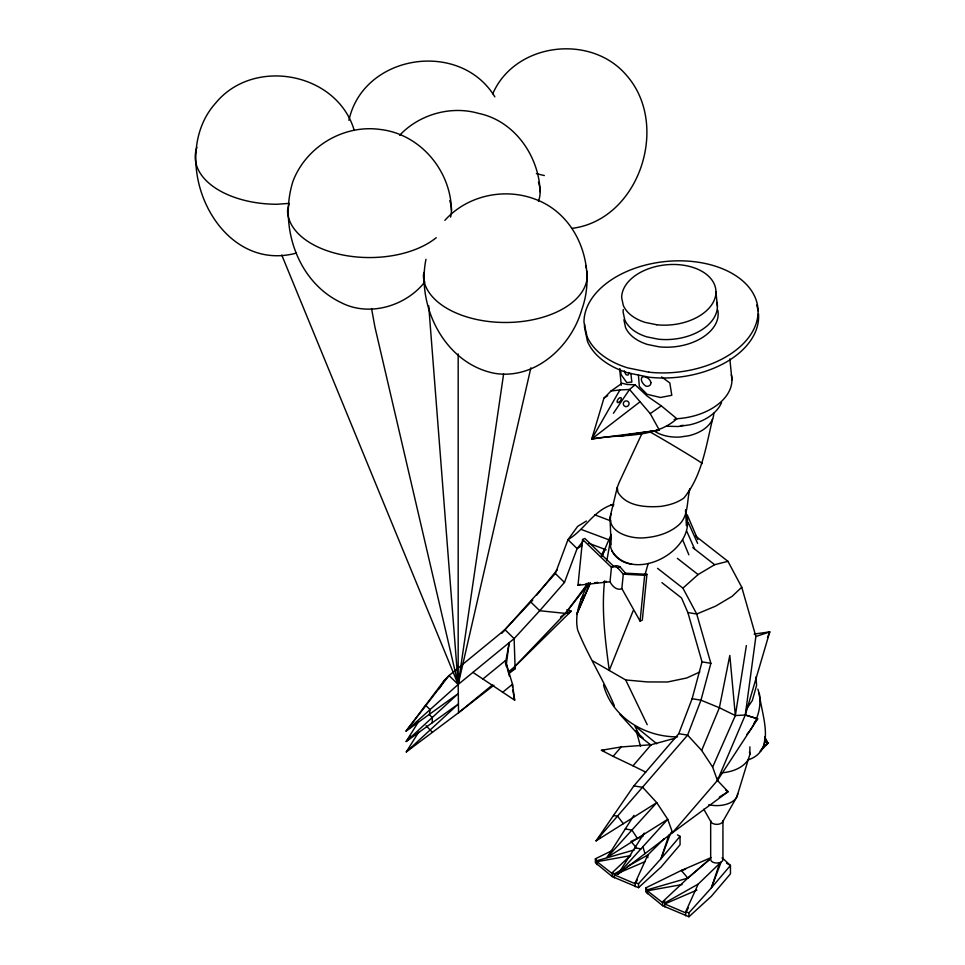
<?xml version="1.0" encoding="UTF-8"?>
<svg xmlns="http://www.w3.org/2000/svg" width="965" height="965" viewBox="0 0 965 965"><rect width="100%" height="100%" fill="white"/><g stroke="black" fill="none" stroke-linecap="round" stroke-linejoin="round"><path stroke-width="1.45" d="M604.536 581.002C601.376 610.954 605.32 640.784 609.253 670.47L633.185 610.664M577.999 585.285L582.595 539.459L584.862 538.47L613.716 566.371A11.833 7.611 66.5 0 1 619.928 566.805L625.549 573.198L646.924 574.308L642.328 620.133L640.072 621.11L621.846 588.59A11.833 7.611 66.5 0 1 610.013 581.75L577.999 585.285L580.267 584.295M610.013 581.75L611.448 567.348L582.595 539.459M621.846 588.59L623.294 574.187L617.672 567.794A11.833 7.611 66.5 0 0 611.448 567.348L613.716 566.371M640.072 621.11L644.656 575.297L646.924 574.308M429.437 714.281L430.052 709.625L425.879 705.475L423.321 708.214M506.094 666.188L509.17 642.69L505.431 663.462M644.234 833.109L618.046 874.145L672.545 832.65L717.441 780.444L745.27 715.029L755.885 636.502L741.747 587.202L727.936 561.328L695.669 536.118M503.609 374.046L458.182 684.462L458.532 712.737L406.301 751.904L418.605 732.218M624.572 868.005L618.046 874.145L667.744 819.309L607.069 857.487L656.767 802.651L596.105 840.829L633.86 785.896L642.702 787.344L656.767 802.651L667.744 819.309L672.545 832.65L728.117 791.698L717.441 780.444L712.64 767.103L735.342 715.548L746.367 645.561M425.963 259.308C416.265 306.568 444.913 363.769 494.743 373.358C535.201 379.884 571.292 346.519 581.811 309.524C597.094 267.389 578.095 214.314 534.333 198.887C503.585 187.572 466.855 195.726 444.865 220.358M606.84 560.665L611.243 535.865M611.738 550.641C633.631 585.586 700.337 548.783 685.452 511.667M764.787 738.044L764.28 745.487L760.239 751.361L768.019 743.243L764.714 736.79M348.92 120.323C363.322 54.076 460.136 39.348 494.84 96.85M424.033 272.42L423.406 275.182A81.953 47.309 0 0 0 508.917 322.443A81.953 47.309 0 0 0 586.997 271.069M530.883 367.834L458.182 684.462L406.048 731.096L444.539 680.12L449.039 675.536L504.997 629.699L555.333 573.524L567.975 539.676L577.625 526.42L586.406 521.04M712.628 418.943C706.018 445.975 702.086 475.902 683.883 498.012C677.092 502.946 668.902 505.226 660.687 506.408C645.826 507.469 626.381 506.48 617.902 492.21L617.298 487.301L619.168 482.428L642.22 432.947M617.298 487.301L610.001 517.337L611.122 544.839M722.713 821.734L736.922 796.704L749.889 754.316L749.889 746.838M633.86 785.896L678.769 733.677L692.122 698.72L702.025 661.857L687.876 612.558L681.519 597.962L661.93 582.655M657.563 568.337L682.906 588.143L696.718 614.005L710.867 663.317L700.964 700.18L687.611 735.137L596.105 840.829L600.568 837.017M718.225 777.597L717.441 780.444L757.694 718.828L744.92 714.812M588.578 583.017C581.087 597.528 574.079 613.438 577.673 630.109C588.143 656.091 603.523 679.782 614.331 705.704M645.03 574.597L648.215 563.451M692.122 698.72L700.964 700.18L719.383 707.743L735.342 715.548L745.27 715.029L769.768 631.882L754.148 634.053M674.149 419.522L676.875 418.726C653.607 439.509 620.145 433.49 591.75 438.991L603.945 398.147L611.038 390.994L622.111 383.238L626.961 384.468L635.127 384.806L647.25 396.181L661.302 405.867L676.875 418.726A55.415 35.319 -5.8 0 0 731.313 374.661M611.183 513.766C605.393 532.391 631.194 539.435 645.296 537.722C657.648 536.673 670.144 532.801 679.469 524.333C688.877 515.033 686.658 500.449 689.963 488.652L688.105 493.513M668.986 834.882L661.001 858.729L638.528 883.699L638.528 887.655L612.232 876.594L595.393 862.746L595.393 858.79L612.498 850.406M418.448 721.856L406.181 741.494L458.291 693.558L406.048 731.096L449.039 675.536L458.182 684.462L514.128 638.625L539.725 610.724L564.465 582.438L577.106 548.603L583.113 541.16M688.938 916.75L711.398 896.232L730.457 873.868L730.457 865.472L722.11 857.74A6.128 3.534 0 0 1 721.132 862.01L711.398 887.836L688.938 912.794L688.938 916.75L662.641 905.689L645.79 891.841L645.79 887.884L681.326 870.466L711.121 857.596M712.64 767.103L701.676 750.444L719.383 707.743L729.817 655.428L735.342 715.548M767.465 637.419L769.768 631.882L755.885 636.502M590.363 582.715L576.684 614.44L590.363 583.125M601.665 556.503L611.183 534.441M602.256 555.888L605.224 549.073M635.235 886.714L635.235 882.758L647.804 854.99L664.306 838.597M685.645 915.809L685.645 911.853L698.214 884.085L721.132 862.01M601.304 555.828L604.476 549.037M492.741 93.81C515.02 42.327 591.642 33.22 627.009 75.909C670.192 125.679 639.023 219.779 572.173 228.343M635.935 882.456L637.334 879.863M688.431 907.667L685.645 912.854L664.776 903.964L696.875 890.104M613.438 413.261L629.53 389.462L650.229 413.623L659.36 430.149L591.75 438.991L619.928 389.932L629.53 389.462L635.127 384.806M439.171 688.721L444.539 680.12M633.969 815.341L607.069 857.487L610.459 854.604M580.942 599.325L583.463 595.634M746.464 709.154L752.326 700.542L756.584 685.427L756.041 676.875M746.789 734.462C757.368 722.29 763.303 704.8 757.851 689.119M587.54 583.729L565.381 613.402L514.478 666.912L508.651 671.688M748.611 759.129C742.929 768.369 731.567 772.06 721.265 772.881M410.547 735.704L406.181 741.494L458.423 703.955L406.301 751.904L408.243 749.745M588.566 583.885L565.381 613.402L560.581 616.973M424.89 281.901C405.722 306.267 368.775 317.352 340.524 302.31C297.184 281.454 278.788 225.557 293.034 181.094C306.255 146.608 343.564 124.34 380.101 129.443C420.089 133.93 450.836 170.467 451.451 210.249M536.54 595.308L557.396 569.603M753.918 723.448L757.694 718.828L745.27 715.029M677.454 834.87L680.06 836.365L661.001 858.729L670.735 832.916A6.128 3.534 0 0 0 671.7 832.18M621.158 746.946L601.448 750.288L613.125 756.355L621.158 746.946L651.134 744.739L674.776 738.309M613.125 756.355L633.004 765.824L651.134 744.739M582.184 545.49L577.106 548.603L567.975 539.676C584.85 529.713 594.006 509.327 613.837 504.285M501.498 633.221L532.74 599.989L530.581 601.81L539.725 610.724L565.381 613.402L571.196 611.159L566.974 609.627M501.39 633.378L504.997 629.699L514.128 638.625L515.129 668.733L509.231 673.317M514.478 666.912L571.196 611.159L567.541 613.752M741.747 587.202L732.23 596.261L715.668 606.117L696.718 614.005L687.876 612.558M612.232 876.594L612.232 872.637L630.845 855.159M662.641 905.689L662.641 901.732L687.816 878.09L710.373 858.717M638.528 887.655L661.001 867.137L680.06 844.773L680.06 836.365M399.655 135.269C419.305 114.34 451.053 105.33 478.664 113.412C514.55 120.806 539.109 156.161 540.135 191.842M682.906 588.143L698.093 574.561L714.655 564.694L727.936 561.328M645.79 887.884L647.419 889.79L687.816 878.09L710.228 858.934M482.802 679.107L505.395 660.603L512.499 684.209L514.647 700.18L472.934 672.376M492.331 685.053L458.532 712.737L493.899 685.234M502.451 692.46L512.499 684.209L512.512 687.152M591.75 438.991L640.217 401.645M765.8 744.956L768.019 743.243L764.738 738.563M664.921 900.984L662.641 902.721L647.419 890.779L682.05 884.555M650.229 413.623L661.302 405.867M603.945 398.147L607.697 395.698M719.275 797.114L728.117 791.698L725.68 790.106M612.232 872.637L614.367 873.868L624.657 868.054M627.238 866.606L647.804 854.99L647.804 857.704M662.641 901.732L664.776 902.963L698.214 884.085M509.87 671.531L515.129 668.733M699.794 672.002L686.754 677.985L667.551 681.99L647.394 681.929L625.694 679.963L592.812 660.965M617.672 567.794L619.928 566.805M625.549 573.198L623.294 574.187L644.656 575.297M630.929 841.371L643.112 836.1M645.139 861.576L614.367 874.857L635.235 883.747M748.924 759.624C777.006 749.516 761.108 714.1 759.346 693.352M595.393 858.79L597.009 860.683L634.536 849.827M685.633 869.248L681.326 870.466L687.816 878.09M296.267 253.107C216.799 274.663 165.485 158.682 215.726 103.002C253.759 56.706 337.255 72.423 354.252 130.432M630.205 855.714L597.009 861.685L612.232 873.627M636.092 433.671L659.36 430.149L620.99 435.891M680.385 425.734L683.304 425.312M617.624 436.24L631.894 434.178M611.038 390.994L619.928 389.932M586.081 583.656L589 583.33M594.814 582.691L597.721 582.378M603.547 581.726L606.454 581.413M677.575 736.85C645.175 737.151 612.039 717.538 603.535 685.005M666.67 426.241L678.299 426.506L689.915 424.805A45.029 28.697 -5.8 0 0 721.555 402.502M613.463 815.522L617.6 816.161L623.33 823.688M601.448 750.288L604.307 750.722M702.025 661.857L710.867 663.317M678.769 733.677L687.611 735.137L701.676 750.444M625.272 828.971L631.918 830.069L637.407 838.404M634.813 847.861L640.953 848.874M631.617 564.079C620.169 562.812 609.47 553.717 610.169 541.486M536.371 173.652L544.344 175.558M635.235 882.758L638.528 883.699M685.645 911.853L688.938 912.794M610.893 504.792L613.595 505.805M594.585 514.791L610.821 520.883M581.256 529.459L609.687 540.111M588.529 543.186L606.129 549.785M765.052 741.892L768.019 743.243M633.004 765.824L645.706 772.121M726.561 863.217L730.457 865.472L711.398 887.836L719.866 862.577A6.128 3.534 0 0 1 710.674 859.513L710.674 820.829A6.128 3.534 0 0 0 716.802 824.363A6.128 3.534 0 0 0 722.93 820.829L722.93 859.513M661.616 376.941L669.807 382.936L671.809 395.288L660.446 397.483L647.057 394.299L639.337 386.398L638.432 375.083M643.245 738.273L637.769 733.038M651.194 745.245L640.181 736.693L620 714.426M692.761 547.589L714.655 564.694M677.358 558.349L698.093 574.561M656.791 743.786L634.729 725.776L640.181 736.693L635.947 730.722M555.333 573.524L564.465 582.438M429.292 714.643L432.236 717.526L432.296 722.725M426.096 725.68L432.417 732.326M631.858 842.457L636.49 847.897M703.787 809.225L710.891 821.734M625.694 679.963L647.226 724.703M688.347 522.765L697.611 543.379M686.742 531.196L694.571 548.88M687.285 514.984L697.816 539.58M682.593 539.676L688.853 554.815M281.768 255.086L458.182 684.462L458.182 353.95M642.895 846.727L644.958 853.651M636.647 732.242L640.495 746.391M505.395 660.603L509.315 676.019M623.897 319.789L625.537 327.509A47.285 30.132 -5.8 0 0 647.587 344.493L658.974 346.809A47.285 30.132 -5.8 0 0 717.755 310.042M749.443 751.928L749.889 754.316M620.23 369.257L621.255 374.854L626.768 382.586L631.846 382.068L630.845 373.395M512.789 690.072L514.647 700.18M371.561 308.547L374.903 326.918L458.182 684.462L428.725 305.857M685.56 509.761L686.392 525.696M729.842 358.944L731.952 379.896M715.946 291.9L717.405 306.327M619.639 368.763L621.303 385.228M664.776 902.963L664.776 906.919M647.419 889.79L647.419 893.747M614.367 873.868L614.367 877.824M597.009 860.683L597.009 864.64M737.634 793.592A20.832 12.026 0 0 1 708.829 804.701M713.75 413.261A33.908 21.604 -5.8 0 1 688.793 435.746L680.048 437.024A33.908 21.604 -5.8 0 1 653.751 430.619M650.941 432.453A33.908 0.676 30.8 0 1 678.371 448.544L685.608 452.911A33.908 0.676 30.8 0 1 701.76 463.393M628.854 372.478A6.116 2.63 61 0 1 625.959 374.553A6.116 1.532 71.9 0 1 624.295 370.801M758.478 313.685A87.32 55.644 -5.8 0 1 649.276 377.243L628.251 372.973A87.32 55.644 -5.8 0 1 587.54 341.598L584.5 327.34A87.32 55.644 -5.8 0 1 584.609 324.433M756.644 305.085A87.32 55.644 -5.8 0 1 758.104 310.79M716.983 302.407A47.285 30.132 -5.8 0 1 658.202 339.173L646.815 336.857A47.285 30.132 -5.8 0 1 624.765 319.873L623.125 312.153A47.285 30.132 -5.8 0 1 623.294 309.512M196.932 147.368A81.953 47.309 0 0 0 277.184 204.266L289.126 203.362L287.546 210.249A81.953 47.309 0 0 0 344.553 255.315A81.953 47.309 0 0 0 436.264 237.679M449.75 200.672A81.953 47.309 0 0 1 450.583 217.113M538.434 182.264A81.953 47.309 0 0 1 538.434 201.432M585.61 265.592A81.953 47.309 0 0 1 586.443 268.318M656.743 324.759L645.356 322.443A47.285 30.132 -5.8 0 1 623.306 305.459L621.665 297.739A47.285 30.132 -5.8 0 1 672.774 264.47A47.285 30.132 -5.8 0 1 715.258 297.196A47.285 30.132 -5.8 0 1 656.743 324.759M648.757 372.164L627.745 367.882A87.32 55.644 -5.8 0 1 587.022 336.508L583.982 322.262A87.32 55.644 -5.8 0 1 678.359 260.827A87.32 55.644 -5.8 0 1 756.813 321.261A87.32 55.644 -5.8 0 1 648.757 372.164M619.035 402.236A2.967 1.423 -52.8 0 0 621.171 397.882A2.967 1.423 -52.8 0 0 617.504 400.198A2.967 1.423 -52.8 0 0 619.035 402.236M625.899 406.603A2.907 2.859 -26.1 0 0 628.806 402.514A2.907 2.859 -26.1 0 0 623.812 402.128A2.907 2.859 -26.1 0 0 625.899 406.603M650.868 382.635A6.116 4.234 31.7 0 0 645.296 376.929A6.116 3.558 48 0 0 641.387 379.715A6.116 3.558 48 0 0 646.248 386.265A6.116 4.234 31.7 0 0 650.868 382.635"/></g></svg>
